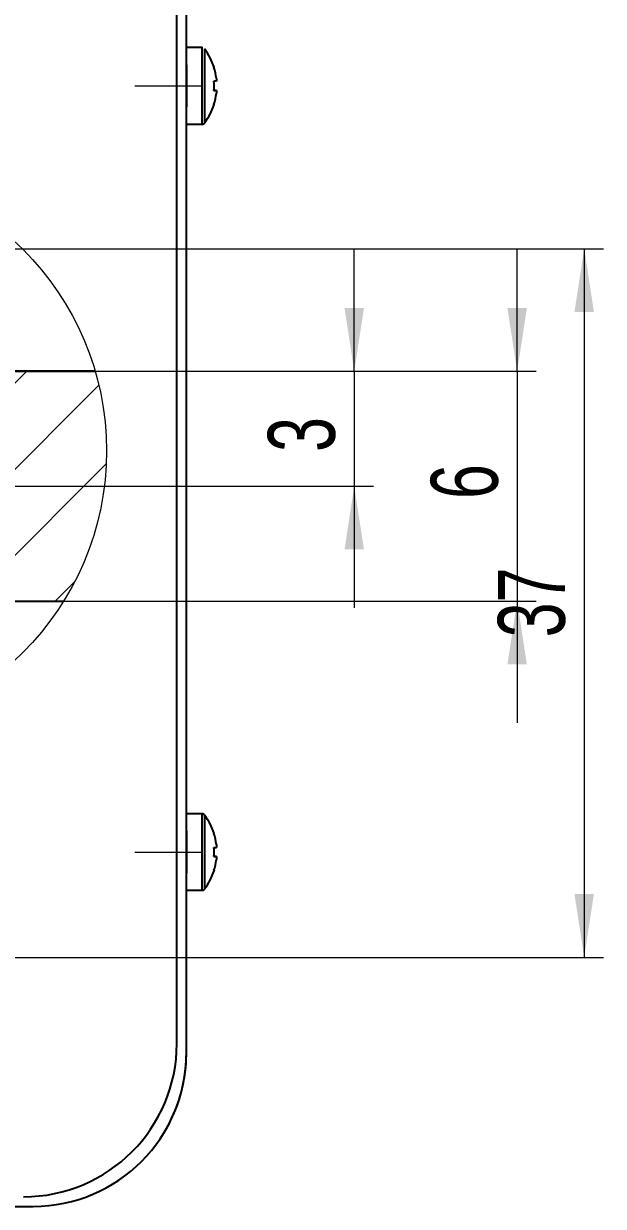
# Model space of a CAD drawing. Header units: millimetres. Extents: x 0 to 841, y -10 to 594.
# Drawn here: x 351.3 to 381.6, y 486.7 to 548.5 of the extents above; entities that cross this region are included whole.
import ezdxf

# ---------------------------------------------------------------- set-up
doc = ezdxf.new("R2010")
doc.units = ezdxf.units.MM
doc.linetypes.add('CENTERX2', pattern=[20.32, 12.7, -2.54, 2.54, -2.54])
doc.styles.add('SLDTEXTSTYLE0', font='TXT', dxfattribs={"width": 0.7})
doc.dimstyles.new('SLDDIMSTYLE0', dxfattribs={"dimtxt": 3.5, "dimasz": 3.302, "dimexe": 0, "dimexo": 0.0625, "dimgap": 0.875, "dimtad": 2, "dimrnd": 1e-09, "dimzin": 12, "dimdsep": 46, "dimtxsty": 'SLDTEXTSTYLE0', "dimsah": 1, "dimcen": 0.09, "dimadec": 0, "dimazin": 3, "dimtfac": 1, "dimtofl": 0, "dimtmove": 0, "dimatfit": 3, "dimfxl": 0, "dimfrac": 2, "dimtolj": 1, "dimtzin": 12, "dimarcsym": 0})
doc.dimstyles.new('SLDDIMSTYLE5', dxfattribs={"dimtxt": 3.5, "dimasz": 3.302, "dimexe": 0, "dimexo": 0.0625, "dimgap": 0.875, "dimtad": 2, "dimlfac": 0.5, "dimrnd": 1e-09, "dimzin": 12, "dimdsep": 46, "dimtxsty": 'SLDTEXTSTYLE0', "dimsah": 1, "dimcen": 0.09, "dimadec": 0, "dimazin": 3, "dimtfac": 1, "dimtmove": 0, "dimatfit": 0, "dimfxl": 0, "dimfrac": 2, "dimtolj": 1, "dimtzin": 12, "dimarcsym": 0})

# ---------------------------------------------------------------- blocks, each defined once
blk = doc.blocks.new('_D_6')
at = {"color": 7, "linetype": 'Continuous', "lineweight": 18}
for p, q in [((340.462, 536.722), (381.603, 536.722)), ((380.603, 536.722), (380.603, 499.722)), ((340.462, 499.722), (381.603, 499.722))]:
    blk.add_line(p, q, dxfattribs=at)
for points in [[(380.603, 536.722), (380.095, 533.42), (381.111, 533.42)], [(380.603, 499.722), (381.111, 503.024), (380.095, 503.024)]]:
    blk.add_solid(points, dxfattribs=at)
at = {"color": 7, "linetype": 'Continuous', "lineweight": 18, "insert": (376.092, 516.432), "char_height": 3.5, "attachment_point": 1, "rotation": 90, "style": 'SLDTEXTSTYLE0'}
blk.add_mtext('37', dxfattribs=at)
blk = doc.blocks.new('SW_HATCH_0')
at = {"color": 0, "linetype": 'Continuous', "lineweight": 18}
for p, q in [((0.326, 7.81), (1.579, 9.063)), ((0.326, 6.313), (3.076, 9.063)), ((0.326, 4.816), (4.573, 9.063)), ((0.326, 3.32), (6.069, 9.063)), ((0.366, 1.863), (7.566, 9.063)), ((8.49, 1.863), (1.308, 9.045)), ((1.863, 1.863), (8.679, 8.679)), ((9.679, 2.171), (2.787, 9.063)), ((8.923, 4.424), (4.284, 9.063)), ((8.923, 5.921), (5.781, 9.063)), ((8.923, 7.417), (7.277, 9.063)), ((6.994, 1.863), (0.419, 8.437)), ((3.359, 1.863), (8.923, 7.426)), ((5.497, 1.863), (0.326, 7.034)), ((4.856, 1.863), (8.923, 5.929)), ((4, 1.863), (0.326, 5.537)), ((6.353, 1.863), (8.923, 4.432)), ((2.504, 1.863), (0.326, 4.04)), ((-0.43, 2.564), (0.069, 3.063)), ((1.007, 1.863), (-0.193, 3.063)), ((7.849, 1.863), (9.049, 3.063)), ((-10.206, -1.226), (-7.118, 1.863)), ((-9.912, -5.422), (-2.628, 1.863)), ((0, 0), (1.863, 1.863)), ((0.353, -4.137), (6.353, 1.863)), ((9.346, 1.863), (9.679, 2.195)), ((9.357, 0.376), (10.843, 1.863)), ((9.357, -4.114), (15.333, 1.863)), ((8.257, -9.704), (19.093, 1.133)), ((1.105, -7.875), (9.249, 0.268)), ((-8.764, -8.764), (-0.108, -0.108)), ((12.313, -10.137), (19.478, -2.972)), ((-5.647, -10.137), (0.353, -4.137)), ((8.257, -5.214), (9.333, -4.137)), ((3.333, -10.137), (8.144, -5.327)), ((-1.157, -10.137), (0.992, -7.988)), ((16.803, -10.137), (17.849, -9.092)), ((7.823, -10.137), (8.144, -9.817))]:
    blk.add_line(p, q, dxfattribs=at)
blk = doc.blocks.new('_D_9')
at = {"color": 7, "linetype": 'Continuous', "lineweight": 18}
for p, q in [((368.591, 530.322), (368.591, 536.672)), ((355.059, 530.322), (369.591, 530.322)), ((368.591, 530.322), (368.591, 524.322)), ((345.515, 524.322), (369.591, 524.322)), ((368.591, 524.322), (368.591, 517.972))]:
    blk.add_line(p, q, dxfattribs=at)
for points in [[(368.591, 530.322), (369.099, 533.624), (368.083, 533.624)], [(368.591, 524.322), (368.083, 521.02), (369.099, 521.02)]]:
    blk.add_solid(points, dxfattribs=at)
at = {"color": 7, "linetype": 'Continuous', "lineweight": 18, "insert": (364.079, 526.111), "char_height": 3.5, "attachment_point": 1, "rotation": 89.99976, "style": 'SLDTEXTSTYLE0'}
blk.add_mtext('3', dxfattribs=at)
blk = doc.blocks.new('_D_10')
at = {"color": 7, "linetype": 'Continuous', "lineweight": 18}
for p, q in [((377.101, 530.322), (377.101, 536.672)), ((355.059, 530.322), (378.101, 530.322)), ((377.101, 530.322), (377.101, 518.322)), ((353.415, 518.322), (378.101, 518.322)), ((377.101, 518.322), (377.101, 511.972))]:
    blk.add_line(p, q, dxfattribs=at)
for points in [[(377.101, 530.322), (377.609, 533.624), (376.593, 533.624)], [(377.101, 518.322), (376.593, 515.02), (377.609, 515.02)]]:
    blk.add_solid(points, dxfattribs=at)
at = {"color": 7, "linetype": 'Continuous', "lineweight": 18, "insert": (372.59, 523.653), "char_height": 3.5, "attachment_point": 1, "rotation": 89.99976, "style": 'SLDTEXTSTYLE0'}
blk.add_mtext('6', dxfattribs=at)

msp = doc.modelspace()

# ---------------------------------------------------------------- linework, layer by layer
at = {"color": 7, "linetype": 'Continuous', "lineweight": 25}
for p, q in [((359.322, 495.222), (359.322, 559.222)), ((359.322, 495.222), (359.322, 559.222)), ((359.822, 494.722), (359.822, 559.222)), ((359.823, 547.223), (359.823, 559.223)), ((360.632, 547.222), (359.822, 547.222)), ((360.633, 547.223), (359.823, 547.223)), ((359.823, 547.223), (359.823, 547.222)), ((360.777, 547.152), (360.777, 547.148)), ((361.39, 545.462), (361.262, 545.462)), ((361.39, 545.606), (361.39, 545.462)), ((361.391, 544.983), (361.245, 544.983)), ((361.262, 544.982), (361.39, 544.982)), ((361.262, 544.982), (361.262, 544.982)), ((361.263, 544.983), (361.391, 544.983)), ((361.39, 544.982), (361.284, 544.982)), ((361.39, 544.982), (361.39, 544.838)), ((361.263, 544.253), (361.263, 544.253)), ((359.822, 543.222), (360.632, 543.222)), ((359.823, 507.223), (359.823, 543.222)), ((360.64, 543.223), (360.685, 543.232)), ((360.747, 543.264), (360.759, 543.275)), ((355.059, 530.322), (345.515, 530.322)), ((344.415, 518.322), (353.415, 518.322)), ((360.632, 507.222), (359.822, 507.222)), ((360.633, 507.223), (359.823, 507.223)), ((359.823, 507.223), (359.823, 507.222)), ((360.777, 507.152), (360.777, 507.148)), ((361.391, 505.607), (361.391, 505.463)), ((361.391, 504.983), (361.262, 504.983)), ((361.262, 504.983), (361.391, 504.983)), ((361.39, 504.982), (361.262, 504.982)), ((361.262, 504.982), (361.39, 504.982)), ((361.39, 504.982), (361.284, 504.982)), ((361.39, 504.982), (361.39, 504.838)), ((361.391, 504.983), (361.391, 504.84)), ((361.263, 504.253), (361.263, 504.253)), ((359.822, 503.222), (360.632, 503.222)), ((359.823, 494.723), (359.823, 503.222)), ((359.823, 494.723), (359.822, 494.722)), ((358.822, 490.848), (358.822, 490.85)), ((250.822, 486.722), (351.822, 486.722))]:
    msp.add_line(p, q, dxfattribs=at)
at = {"color": 8, "linetype": 'Continuous', "lineweight": 25}
msp.add_line((360.633, 547.223), (360.633, 547.219), dxfattribs=at)
at = {"color": 7, "linetype": 'CENTERX2', "lineweight": 18}
for p, q in [((357.124, 545.222), (360.632, 545.222)), ((357.124, 505.222), (360.632, 505.222))]:
    msp.add_line(p, q, dxfattribs=at)
at = {"color": 8, "linetype": 'Continuous', "lineweight": 25, "flags": 128}
for points in [[(360.632, 547.222), (360.632, 547.2), (360.632, 547.024), (360.632, 546.688), (360.632, 546.222), (360.632, 545.667), (360.632, 545.072), (360.632, 544.491), (360.632, 543.975), (360.632, 543.569), (360.632, 543.311), (360.632, 543.222)], [(360.632, 507.222), (360.632, 507.172), (360.632, 506.954), (360.632, 506.582), (360.632, 506.089), (360.632, 505.519), (360.632, 504.923), (360.632, 504.354), (360.632, 503.861), (360.632, 503.49), (360.632, 503.272), (360.632, 503.222)]]:
    msp.add_lwpolyline(points, dxfattribs=at)
at = {"color": 7, "linetype": 'Continuous', "lineweight": 25, "flags": 128}
for points in [[(360.776, 547.15), (360.776, 547.129), (360.776, 546.959), (360.776, 546.636), (360.776, 546.186), (360.776, 545.651), (360.776, 545.078), (360.776, 544.517), (360.776, 544.019), (360.776, 543.629), (360.776, 543.379), (360.776, 543.293), (360.776, 543.293)], [(359.822, 546.322), (359.822, 546.238), (359.822, 546), (359.822, 545.643), (359.822, 545.222), (359.822, 544.801), (359.822, 544.444), (359.822, 544.206), (359.822, 544.122)], [(361.262, 546.192), (361.266, 546.194), (361.268, 546.195), (361.27, 546.196), (361.27, 546.196), (361.27, 546.196)], [(361.27, 546.197), (361.271, 546.197), (361.271, 546.198), (361.271, 546.198)], [(361.391, 545.607), (361.391, 545.593), (361.391, 545.577), (361.391, 545.561), (361.391, 545.543), (361.391, 545.525), (361.391, 545.505), (361.391, 545.485), (361.391, 545.463)], [(361.391, 544.983), (361.381, 544.983), (361.369, 544.983), (361.356, 544.983), (361.341, 544.983), (361.324, 544.983), (361.305, 544.983), (361.285, 544.983), (361.263, 544.984)], [(361.263, 544.983), (361.285, 544.983), (361.305, 544.983), (361.324, 544.983), (361.341, 544.983), (361.356, 544.983), (361.369, 544.983), (361.381, 544.983), (361.391, 544.983)], [(361.391, 544.983), (361.391, 544.962), (361.391, 544.941), (361.391, 544.922), (361.391, 544.903), (361.391, 544.886), (361.391, 544.869), (361.391, 544.854), (361.391, 544.84)], [(361.262, 544.252), (361.266, 544.25), (361.268, 544.249), (361.27, 544.248), (361.27, 544.248), (361.27, 544.248), (361.268, 544.249), (361.266, 544.25), (361.262, 544.252)], [(361.263, 544.253), (361.266, 544.251), (361.269, 544.25), (361.271, 544.249), (361.271, 544.249), (361.271, 544.249), (361.269, 544.25), (361.266, 544.251), (361.263, 544.253)], [(345.858, 530.322), (347.424, 530.322), (349.926, 530.322), (352.277, 530.322), (354.438, 530.322), (355.059, 530.322)], [(360.776, 507.15), (360.776, 507.102), (360.776, 506.892), (360.776, 506.533), (360.776, 506.058), (360.776, 505.509), (360.776, 504.934), (360.776, 504.385), (360.776, 503.91), (360.776, 503.552), (360.776, 503.342), (360.776, 503.293)], [(359.822, 506.322), (359.822, 506.322), (359.822, 506.238), (359.822, 506), (359.822, 505.643), (359.822, 505.222), (359.822, 504.801), (359.822, 504.444), (359.822, 504.206), (359.822, 504.122)], [(361.262, 506.192), (361.266, 506.194), (361.268, 506.195), (361.27, 506.196), (361.27, 506.196), (361.27, 506.196)], [(361.39, 505.605), (361.39, 505.591), (361.39, 505.576), (361.39, 505.559), (361.39, 505.542), (361.39, 505.523), (361.39, 505.504), (361.39, 505.483), (361.39, 505.462)], [(361.263, 504.983), (361.285, 504.983), (361.305, 504.983), (361.324, 504.983), (361.341, 504.983), (361.356, 504.983), (361.369, 504.983), (361.381, 504.983), (361.391, 504.983)], [(361.391, 504.983), (361.381, 504.983), (361.369, 504.983), (361.356, 504.983), (361.341, 504.983), (361.324, 504.983), (361.305, 504.983), (361.285, 504.983), (361.263, 504.983)], [(361.262, 504.252), (361.266, 504.25), (361.268, 504.249), (361.27, 504.248), (361.27, 504.248), (361.27, 504.248), (361.268, 504.249), (361.266, 504.25), (361.262, 504.252)], [(361.263, 504.253), (361.266, 504.251), (361.269, 504.25), (361.27, 504.249), (361.271, 504.249), (361.27, 504.249), (361.269, 504.25), (361.266, 504.251), (361.263, 504.253)]]:
    msp.add_lwpolyline(points, dxfattribs=at)
at = {"color": 7, "linetype": 'Continuous', "lineweight": 18}
msp.add_circle((340.783, 526.165), 14.869, dxfattribs=at)
at = {"color": 7, "linetype": 'Continuous', "lineweight": 25}
for centre, radius, start, end in [((358.222, 545.222), 3.2, 17.72528, 37.05972), ((358.222, 545.222), 3.191, 6.90547, 17.7003), ((358.223, 545.223), 3.191, 6.90518, 17.70084), ((357.737, 545.222), 3.533, 356.10453, 3.89503), ((357.739, 545.223), 3.533, 356.10413, 3.89542), ((358.222, 545.222), 3.191, 342.29943, 353.09425), ((358.223, 545.223), 3.191, 342.29941, 353.09423), ((358.222, 545.222), 3.2, 322.94001, 342.27445), ((358.222, 505.222), 3.2, 17.72528, 37.05972), ((358.222, 505.222), 3.191, 6.90518, 17.70084), ((358.222, 505.222), 3.191, 6.90488, 17.70079), ((358.223, 505.223), 3.191, 6.90547, 17.7003), ((361.22, 596.353), 90.891, 270.02643, 270.10706), ((357.737, 505.222), 3.533, 356.10453, 3.89503), ((357.738, 505.223), 3.533, 356.10453, 3.89503), ((357.738, 505.223), 3.533, 356.10413, 3.89542), ((361.196, 629.35), 124.368, 270.0306, 270.08953), ((358.222, 505.222), 3.191, 342.29887, 353.09476), ((358.223, 505.223), 3.191, 342.29943, 353.09425), ((358.222, 505.222), 3.2, 322.94001, 342.27445), ((351.322, 495.222), 8, 269.99986, 359.99963), ((351.322, 495.222), 8, 270, 359.99965), ((351.822, 494.722), 8, 269.99986, 359.99963), ((351.823, 494.723), 8, 331.03897, 359.99963)]:
    msp.add_arc(centre, radius, start, end, dxfattribs=at)
for points, knots in [([(360.683, 547.211), (360.674, 547.215), (360.657, 547.223), (360.639, 547.22), (360.631, 547.219)], [0, 0, 0, 0, 0.545212, 1, 1, 1, 1]), ([(360.685, 543.232), (360.69, 543.233), (360.713, 543.237), (360.733, 543.251), (360.747, 543.263), (360.747, 543.264)], [0, 0, 0, 0, 0.216789, 0.9655477, 1, 1, 1, 1]), ([(360.684, 507.213), (360.671, 507.218), (360.654, 507.225), (360.636, 507.222), (360.63, 507.221)], [0, 0, 0, 0, 0.723664, 1, 1, 1, 1]), ([(360.783, 507.137), (360.775, 507.149), (360.756, 507.178), (360.706, 507.209), (360.659, 507.225), (360.634, 507.221), (360.631, 507.22)], [0, 0, 0, 0, 0.222556, 0.584473, 0.939474, 1, 1, 1, 1]), ([(360.634, 503.224), (360.649, 503.225), (360.683, 503.225), (360.729, 503.248), (360.765, 503.279), (360.784, 503.302), (360.789, 503.315), (360.79, 503.315)], [0, 0, 0, 0, 0.235727, 0.535488, 0.781244, 0.989039, 1, 1, 1, 1])]:
    msp.add_open_spline(points, degree=3, knots=knots, dxfattribs=at)

# ---------------------------------------------------------------- block references
at = {"color": 7, "linetype": 'Continuous', "lineweight": 18}
msp.add_blockref('SW_HATCH_0', (336.158, 528.459), dxfattribs=at)

# ---------------------------------------------------------------- dimensions: what is measured, and where the dimension line sits
for base, p1, p2, angle, dimstyle, picture, middle in [((380.603, 499.722), (340.462, 536.722), (340.462, 499.722), 90, 'SLDDIMSTYLE0', '_D_6', (380.603, 518.547)), ((368.591, 524.322), (355.059, 530.322), (345.515, 524.322), 89.99976, 'SLDDIMSTYLE5', '_D_9', (368.591, 527.105)), ((377.101, 518.322), (355.059, 530.322), (353.415, 518.322), 89.99976, 'SLDDIMSTYLE5', '_D_10', (377.101, 524.773))]:
    dim = msp.add_linear_dim(base=base, p1=p1, p2=p2, angle=angle, dimstyle=dimstyle, dxfattribs=at)
    dim.commit()
    dim.dimension.update_dxf_attribs({"geometry": picture, "text_midpoint": middle, "dimtype": 160})

doc.saveas('drawing.dxf')
